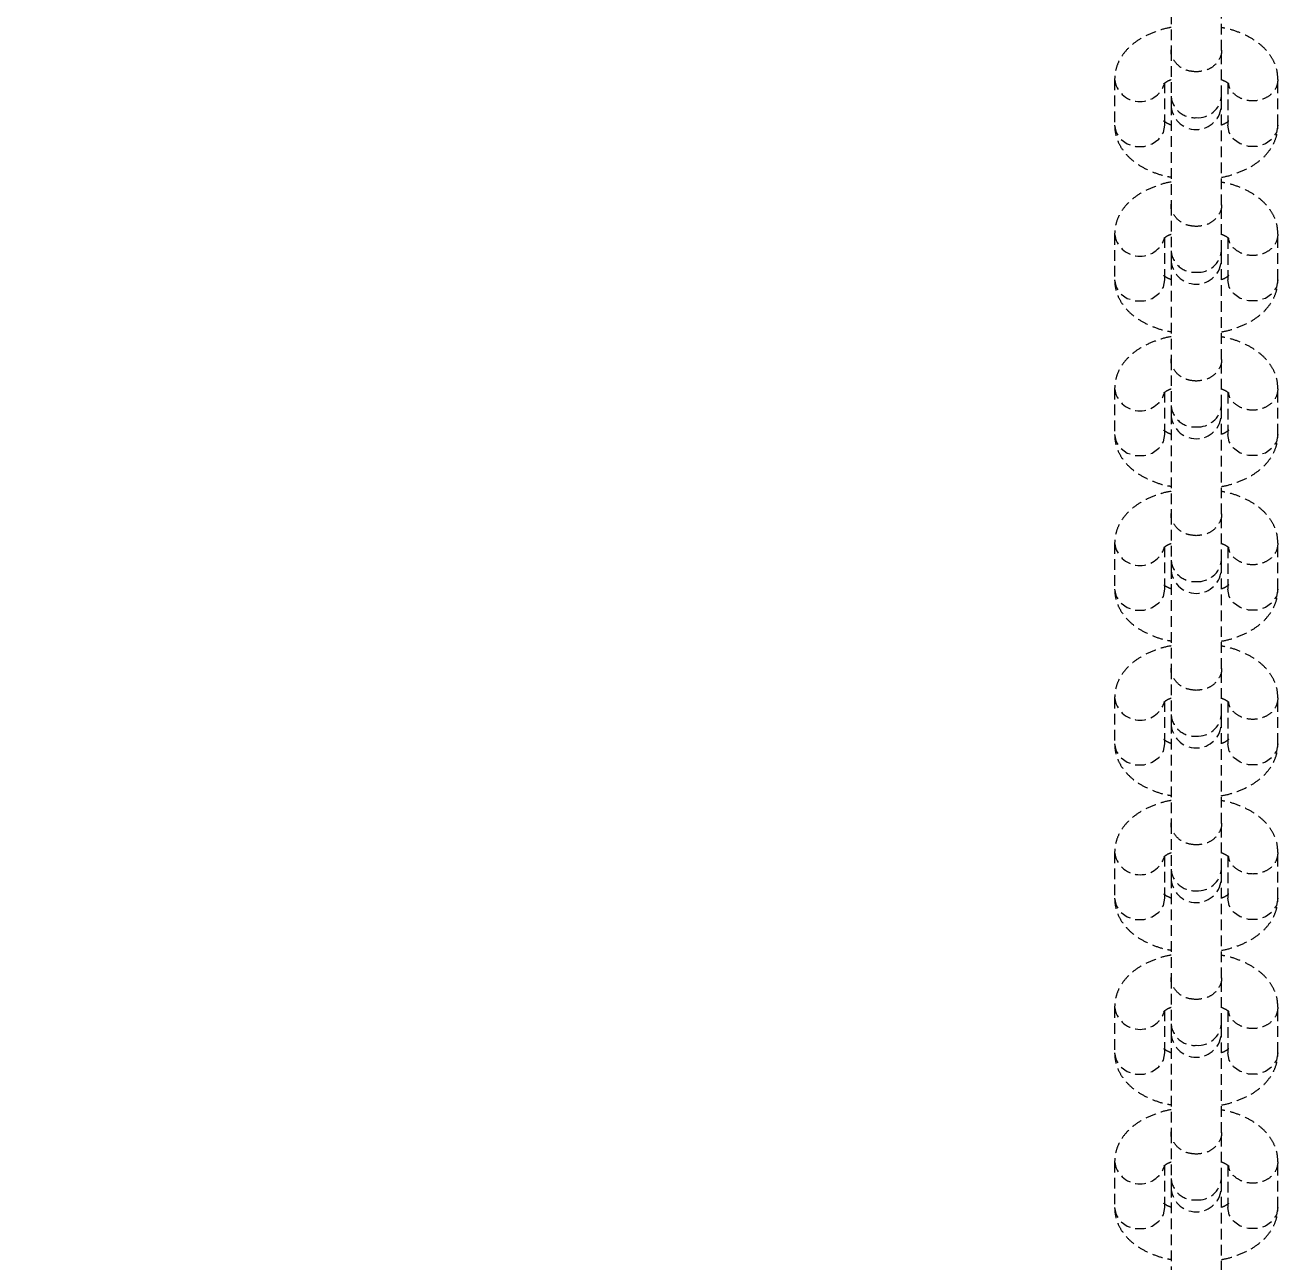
# Model space of a CAD drawing. Header units: millimetres. Extents: x -4197 to 3701, y -3900 to 3375.
# Drawn here: x 58.9 to 208.5, y 1308.8 to 1456.5 of the extents above; entities that cross this region are included whole.
import ezdxf

# ---------------------------------------------------------------- set-up
doc = ezdxf.new("R2010")
doc.units = ezdxf.units.MM
doc.linetypes.add('HIDDEN', pattern=[1.905, 1.27, -0.635])
for name, color, linetype in [('DIKOM_ОБЪЕКТ', 7, 'Continuous'), ('DIKOM_РАЗМЕР_ЗОНА', 7, 'Continuous'), ('DIKOM_РАЗМЕР_ОБЪЕКТА', 7, 'Continuous')]:
    doc.layers.add(name, color=color, linetype=linetype)
doc.styles.add('style1', font='arialbd.ttf', dxfattribs={"width": 0.8})
doc.dimstyles.new('1-50', dxfattribs={"dimtxt": 300, "dimasz": 200, "dimexe": 100, "dimexo": 0, "dimgap": 100, "dimtad": 1, "dimtxsty": 'style1', "dimcen": 200, "dimclrd": 7, "dimclre": 7, "dimclrt": 7, "dimadec": 1, "dimazin": 2, "dimtfac": 1, "dimtmove": 0, "dimatfit": 2, "dimfxl": 0, "dimlwd": 25, "dimlwe": 18, "dimarcsym": 0})

# ---------------------------------------------------------------- blocks, each defined once
blk = doc.blocks.new('*D2')
at = {"layer": 'Defpoints', "color": 0, "transparency": 16777216}
for p in [(-934.08, 1825.38), (198.72, 1825.38), (198.72, -1533.62)]:
    blk.add_point(p, dxfattribs=at)
at = {"layer": 'DIKOM_РАЗМЕР_ОБЪЕКТА', "color": 7, "lineweight": 18, "transparency": 16777216}
for p, q in [((198.72, 1825.38), (-1034.08, 1825.38)), ((198.72, -1533.62), (-1034.08, -1533.62))]:
    blk.add_line(p, q, dxfattribs=at)
at = {"layer": 'DIKOM_РАЗМЕР_ОБЪЕКТА', "color": 7, "lineweight": 25, "transparency": 16777216}
blk.add_line((-934.08, -1333.62), (-934.08, 1625.38), dxfattribs=at)
at = {"layer": 'DIKOM_РАЗМЕР_ОБЪЕКТА', "color": 7, "transparency": 16777216}
for points in [[(-967.42, 1625.38), (-900.75, 1625.38), (-934.08, 1825.38)], [(-967.42, -1333.62), (-900.75, -1333.62), (-934.08, -1533.62)]]:
    blk.add_solid(points, dxfattribs=at)
at = {"layer": 'DIKOM_РАЗМЕР_ОБЪЕКТА', "color": 7, "transparency": 16777216, "insert": (-1212.9, 33.6), "char_height": 300, "attachment_point": 5, "rotation": 90, "style": 'style1'}
blk.add_mtext('{\\fArial|b0|i0|c204|p34;\\H1.16667x;3360}', dxfattribs=at)
blk = doc.blocks.new('*D3')
at = {"layer": 'Defpoints', "color": 0, "transparency": 16777216}
for p in [(-3721.93, 3375.38), (198.72, 3375.38), (198.72, -3083.62)]:
    blk.add_point(p, dxfattribs=at)
at = {"layer": 'DIKOM_РАЗМЕР_ЗОНА', "color": 7, "lineweight": 18, "transparency": 16777216}
for p, q in [((198.72, 3375.38), (-3821.93, 3375.38)), ((198.72, -3083.62), (-3821.93, -3083.62))]:
    blk.add_line(p, q, dxfattribs=at)
at = {"layer": 'DIKOM_РАЗМЕР_ЗОНА', "color": 7, "lineweight": 25, "transparency": 16777216}
blk.add_line((-3721.93, -2883.62), (-3721.93, 3175.38), dxfattribs=at)
at = {"layer": 'DIKOM_РАЗМЕР_ЗОНА', "color": 7, "transparency": 16777216}
for points in [[(-3755.26, 3175.38), (-3688.6, 3175.38), (-3721.93, 3375.38)], [(-3755.26, -2883.62), (-3688.6, -2883.62), (-3721.93, -3083.62)]]:
    blk.add_solid(points, dxfattribs=at)
at = {"layer": 'DIKOM_РАЗМЕР_ЗОНА', "color": 7, "transparency": 16777216, "insert": (-4000.63, 193.17), "char_height": 300, "attachment_point": 5, "rotation": 90, "style": 'style1'}
blk.add_mtext('{\\fArial|b0|i0|c204|p34;\\H1.16667x;6460}', dxfattribs=at)

msp = doc.modelspace()

# ---------------------------------------------------------------- linework, layer by layer
at = {"layer": 'DIKOM_ОБЪЕКТ', "color": 7, "linetype": 'HIDDEN', "lineweight": 15}
for p, q in [((195.719, 1465.519), (195.719, 1453.497)), ((201.719, 1453.5), (201.719, 1465.519)), ((195.719, 1453.528), (195.719, 1448.035)), ((201.719, 1448.035), (201.719, 1453.528)), ((188.969, 1450.028), (188.969, 1444.565)), ((202.469, 1449.542), (202.469, 1444.565)), ((208.469, 1444.565), (208.469, 1450.058)), ((194.969, 1444.565), (194.969, 1449.49)), ((195.719, 1448.035), (195.719, 1447.05)), ((201.719, 1447.05), (201.719, 1448.035)), ((195.719, 1447.05), (195.719, 1435.028)), ((201.719, 1435.031), (201.719, 1447.05)), ((195.719, 1435.058), (195.719, 1429.566)), ((201.719, 1429.566), (201.719, 1435.058)), ((208.469, 1426.095), (208.469, 1431.588)), ((188.969, 1431.558), (188.969, 1426.095)), ((194.969, 1426.095), (194.969, 1431.021)), ((202.469, 1431.072), (202.469, 1426.095)), ((195.719, 1429.566), (195.719, 1428.58)), ((201.719, 1428.58), (201.719, 1429.566)), ((195.719, 1428.58), (195.719, 1416.559)), ((201.719, 1416.561), (201.719, 1428.58)), ((195.719, 1416.589), (195.719, 1411.096)), ((201.719, 1411.096), (201.719, 1416.589)), ((188.969, 1413.089), (188.969, 1407.626)), ((194.969, 1407.626), (194.969, 1412.551)), ((202.469, 1412.603), (202.469, 1407.626)), ((208.469, 1407.626), (208.469, 1413.119)), ((195.719, 1411.096), (195.719, 1410.111)), ((201.719, 1410.111), (201.719, 1411.096)), ((195.719, 1410.111), (195.719, 1398.089)), ((201.719, 1398.092), (201.719, 1410.111)), ((195.719, 1398.12), (195.719, 1392.627)), ((201.719, 1392.627), (201.719, 1398.12)), ((188.969, 1394.619), (188.969, 1389.157)), ((208.469, 1389.157), (208.469, 1394.649)), ((194.969, 1389.157), (194.969, 1394.082)), ((202.469, 1394.134), (202.469, 1389.157)), ((195.719, 1392.627), (195.719, 1391.641)), ((195.719, 1391.641), (195.719, 1379.62)), ((201.719, 1391.641), (201.719, 1392.627)), ((201.719, 1379.622), (201.719, 1391.641)), ((195.719, 1379.65), (195.719, 1374.157)), ((201.719, 1374.157), (201.719, 1379.65)), ((188.969, 1376.15), (188.969, 1370.687)), ((194.969, 1370.687), (194.969, 1375.613)), ((202.469, 1375.664), (202.469, 1370.687)), ((208.469, 1370.687), (208.469, 1376.18)), ((195.719, 1374.157), (195.719, 1373.172)), ((201.719, 1373.172), (201.719, 1374.157)), ((195.719, 1373.172), (195.719, 1361.15)), ((201.719, 1361.153), (201.719, 1373.172)), ((195.719, 1361.181), (195.719, 1355.688)), ((201.719, 1355.688), (201.719, 1361.181)), ((188.969, 1357.681), (188.969, 1352.218)), ((194.969, 1352.218), (194.969, 1357.143)), ((202.469, 1357.195), (202.469, 1352.218)), ((208.469, 1352.218), (208.469, 1357.711)), ((195.719, 1355.688), (195.719, 1354.703)), ((201.719, 1354.703), (201.719, 1355.688)), ((195.719, 1354.703), (195.719, 1342.681)), ((201.719, 1342.684), (201.719, 1354.703)), ((195.719, 1342.711), (195.719, 1337.219)), ((201.719, 1337.219), (201.719, 1342.711)), ((188.969, 1339.211), (188.969, 1333.749)), ((208.469, 1333.749), (208.469, 1339.241)), ((194.969, 1333.749), (194.969, 1338.674)), ((202.469, 1338.725), (202.469, 1333.749)), ((195.719, 1337.219), (195.719, 1336.233)), ((195.719, 1336.233), (195.719, 1324.212)), ((201.719, 1336.233), (201.719, 1337.219)), ((201.719, 1324.214), (201.719, 1336.233)), ((195.719, 1324.242), (195.719, 1318.749)), ((201.719, 1318.749), (201.719, 1324.242)), ((188.969, 1320.742), (188.969, 1315.279)), ((194.969, 1315.279), (194.969, 1320.204)), ((202.469, 1320.256), (202.469, 1315.279)), ((208.469, 1315.279), (208.469, 1320.772)), ((195.719, 1318.749), (195.719, 1317.764)), ((201.719, 1317.764), (201.719, 1318.749)), ((195.719, 1317.764), (195.719, 1305.742)), ((201.719, 1305.745), (201.719, 1317.764))]:
    msp.add_line(p, q, dxfattribs=at)
at = {"layer": 'DIKOM_ОБЪЕКТ', "color": 7, "linetype": 'HIDDEN', "lineweight": 15, "flags": 128}
for points in [[(188.969, 1444.565), (189.15, 1443.689), (189.671, 1442.918), (190.469, 1442.346), (191.448, 1442.042), (192.49, 1442.042), (193.469, 1442.346), (194.267, 1442.918), (194.788, 1443.689), (194.969, 1444.565), (194.969, 1444.565)], [(208.469, 1444.565), (208.288, 1443.689), (207.767, 1442.918), (206.969, 1442.346), (205.99, 1442.042), (204.948, 1442.042), (203.969, 1442.346), (203.171, 1442.918), (202.65, 1443.689), (202.469, 1444.565)], [(188.969, 1426.095), (189.15, 1425.219), (189.671, 1424.449), (190.469, 1423.877), (191.448, 1423.572), (192.49, 1423.572), (193.469, 1423.877), (194.267, 1424.449), (194.788, 1425.219), (194.969, 1426.095), (194.969, 1426.095)], [(208.469, 1426.095), (208.288, 1425.219), (207.767, 1424.449), (206.969, 1423.877), (205.99, 1423.572), (204.948, 1423.572), (203.969, 1423.877), (203.171, 1424.449), (202.65, 1425.219), (202.469, 1426.095)], [(188.969, 1407.626), (189.15, 1406.75), (189.671, 1405.979), (190.469, 1405.407), (191.448, 1405.103), (192.49, 1405.103), (193.469, 1405.407), (194.267, 1405.979), (194.788, 1406.75), (194.969, 1407.626), (194.969, 1407.626)], [(208.469, 1407.626), (208.288, 1406.75), (207.767, 1405.979), (206.969, 1405.407), (205.99, 1405.103), (204.948, 1405.103), (203.969, 1405.407), (203.171, 1405.979), (202.65, 1406.75), (202.469, 1407.626)], [(188.969, 1389.157), (189.15, 1388.28), (189.671, 1387.51), (190.469, 1386.938), (191.448, 1386.634), (192.49, 1386.634), (193.469, 1386.938), (194.267, 1387.51), (194.788, 1388.28), (194.969, 1389.157), (194.969, 1389.157)], [(208.469, 1389.157), (208.288, 1388.28), (207.767, 1387.51), (206.969, 1386.938), (205.99, 1386.634), (204.948, 1386.634), (203.969, 1386.938), (203.171, 1387.51), (202.65, 1388.28), (202.469, 1389.157)], [(188.969, 1370.687), (189.15, 1369.811), (189.671, 1369.04), (190.469, 1368.469), (191.448, 1368.164), (192.49, 1368.164), (193.469, 1368.469), (194.267, 1369.04), (194.788, 1369.811), (194.969, 1370.687), (194.969, 1370.687)], [(208.469, 1370.687), (208.288, 1369.811), (207.767, 1369.04), (206.969, 1368.469), (205.99, 1368.164), (204.948, 1368.164), (203.969, 1368.469), (203.171, 1369.04), (202.65, 1369.811), (202.469, 1370.687)], [(188.969, 1352.218), (189.15, 1351.342), (189.671, 1350.571), (190.469, 1349.999), (191.448, 1349.695), (192.49, 1349.695), (193.469, 1349.999), (194.267, 1350.571), (194.788, 1351.342), (194.969, 1352.218), (194.969, 1352.218)], [(208.469, 1352.218), (208.288, 1351.342), (207.767, 1350.571), (206.969, 1349.999), (205.99, 1349.695), (204.948, 1349.695), (203.969, 1349.999), (203.171, 1350.571), (202.65, 1351.342), (202.469, 1352.218)], [(188.969, 1333.749), (189.15, 1332.872), (189.671, 1332.102), (190.469, 1331.53), (191.448, 1331.225), (192.49, 1331.225), (193.469, 1331.53), (194.267, 1332.102), (194.788, 1332.872), (194.969, 1333.749), (194.969, 1333.749)], [(208.469, 1333.749), (208.288, 1332.872), (207.767, 1332.102), (206.969, 1331.53), (205.99, 1331.225), (204.948, 1331.225), (203.969, 1331.53), (203.171, 1332.102), (202.65, 1332.872), (202.469, 1333.749)], [(188.969, 1315.279), (189.15, 1314.403), (189.671, 1313.632), (190.469, 1313.06), (191.448, 1312.756), (192.49, 1312.756), (193.469, 1313.06), (194.267, 1313.632), (194.788, 1314.403), (194.969, 1315.279), (194.969, 1315.279)], [(208.469, 1315.279), (208.288, 1314.403), (207.767, 1313.632), (206.969, 1313.06), (205.99, 1312.756), (204.948, 1312.756), (203.969, 1313.06), (203.171, 1313.632), (202.65, 1314.403), (202.469, 1315.279)]]:
    msp.add_lwpolyline(points, dxfattribs=at)
at = {"layer": 'DIKOM_ОБЪЕКТ', "color": 7, "linetype": 'HIDDEN', "lineweight": 15}
for centre, radius, start, end in [((191.996, 1450.434), 3.054, 187.64142, 342.58702), ((198.477, 1448.227), 2.764, 183.97828, 275.02673), ((198.928, 1448.266), 2.8, 265.7176, 355.27739), ((198.719, 1447.05), 3, 180, 0), ((191.996, 1431.964), 3.054, 187.64142, 342.58702), ((198.477, 1429.757), 2.764, 183.97828, 275.02673), ((198.928, 1429.796), 2.8, 265.7176, 355.27739), ((198.719, 1428.58), 3, 180, 0), ((191.996, 1413.495), 3.054, 187.64142, 342.58702), ((198.477, 1411.288), 2.764, 183.97828, 275.02673), ((198.928, 1411.327), 2.8, 265.7176, 355.27739), ((198.719, 1410.111), 3, 180, 0), ((191.996, 1395.026), 3.054, 187.64142, 342.58702), ((198.477, 1392.819), 2.764, 183.97828, 275.02673), ((198.719, 1391.641), 3, 180, 0), ((198.928, 1392.857), 2.8, 265.7176, 355.27739), ((191.996, 1376.556), 3.054, 187.64142, 342.58702), ((198.477, 1374.349), 2.764, 183.97828, 275.02673), ((198.928, 1374.388), 2.8, 265.7176, 355.27739), ((198.719, 1373.172), 3, 180, 0), ((191.996, 1358.087), 3.054, 187.64142, 342.58702), ((198.477, 1355.88), 2.764, 183.97828, 275.02673), ((198.928, 1355.919), 2.8, 265.7176, 355.27739), ((198.719, 1354.703), 3, 180, 0), ((191.996, 1339.617), 3.054, 187.64142, 342.58702), ((198.477, 1337.41), 2.764, 183.97828, 275.02673), ((198.719, 1336.233), 3, 180, 0), ((198.928, 1337.449), 2.8, 265.7176, 355.27739), ((191.996, 1321.148), 3.054, 187.64142, 342.58702), ((198.477, 1318.941), 2.764, 183.97828, 275.02673), ((198.928, 1318.98), 2.8, 265.7176, 355.27739), ((198.719, 1317.764), 3, 180, 0)]:
    msp.add_arc(centre, radius, start, end, dxfattribs=at)
for points, knots in [([(195.719, 1456.24), (195.664, 1456.232), (195.033, 1456.14), (193.898, 1455.778), (192.424, 1455.152), (191.19, 1454.342), (190.219, 1453.414), (189.517, 1452.374), (189.058, 1451.235), (188.999, 1450.432), (188.969, 1450.028)], [0, 0, 0, 0, 0.0148782, 0.1715991, 0.3325711, 0.481407, 0.6206936, 0.7504975, 0.8745005, 1, 1, 1, 1]), ([(208.469, 1450.028), (208.447, 1450.376), (208.399, 1451.127), (208, 1452.218), (207.351, 1453.248), (206.465, 1454.159), (205.346, 1454.959), (203.983, 1455.615), (202.748, 1456.046), (201.95, 1456.184), (201.719, 1456.224)], [0, 0, 0, 0, 0.10834975, 0.23352714, 0.35881824, 0.48965331, 0.63012662, 0.78072237, 0.93662123, 1, 1, 1, 1]), ([(198.719, 1450.936), (198.327, 1450.974), (197.543, 1451.051), (196.535, 1451.645), (195.904, 1452.487), (195.643, 1453.208), (195.736, 1453.572), (195.745, 1453.608)], [0, 0, 0, 0, 0.2431409, 0.4862818, 0.7294226, 0.9725635, 1, 1, 1, 1]), ([(201.695, 1453.601), (201.704, 1453.567), (201.795, 1453.206), (201.534, 1452.487), (200.904, 1451.645), (199.895, 1451.051), (199.111, 1450.974), (198.719, 1450.936)], [0, 0, 0, 0, 0.0255926, 0.2691945, 0.5127963, 0.7563982, 1, 1, 1, 1]), ([(194.852, 1449.53), (194.847, 1449.525), (194.834, 1449.511), (195.063, 1449.704), (195.385, 1449.903), (195.673, 1450.001), (195.719, 1450.017)], [0, 0, 0, 0, 0.1911912, 0.5577561, 0.9289467, 1, 1, 1, 1]), ([(201.719, 1450.014), (201.886, 1449.946), (202.278, 1449.785), (202.571, 1449.547), (202.584, 1449.53), (202.589, 1449.523)], [0, 0, 0, 0, 0.2929048, 0.6897488, 1, 1, 1, 1]), ([(208.469, 1450.028), (208.424, 1449.692), (208.334, 1449.022), (207.64, 1448.169), (206.648, 1447.599), (205.47, 1447.399), (204.287, 1447.598), (203.308, 1448.171), (202.695, 1448.869), (202.613, 1449.363), (202.586, 1449.526)], [0, 0, 0, 0, 0.1335454, 0.2670908, 0.4006361, 0.5341815, 0.6677269, 0.8012723, 0.9348177, 1, 1, 1, 1]), ([(195.719, 1444.579), (195.553, 1444.647), (195.161, 1444.808), (194.867, 1445.046), (194.854, 1445.063), (194.849, 1445.07)], [0, 0, 0, 0, 0.2923179, 0.6883666, 1, 1, 1, 1]), ([(202.587, 1445.063), (202.591, 1445.067), (202.604, 1445.082), (202.376, 1444.888), (202.054, 1444.69), (201.766, 1444.591), (201.719, 1444.575)], [0, 0, 0, 0, 0.1911912, 0.5577561, 0.9289467, 1, 1, 1, 1]), ([(188.969, 1444.565), (188.991, 1444.216), (189.039, 1443.466), (189.439, 1442.374), (190.088, 1441.345), (190.973, 1440.433), (192.092, 1439.634), (193.455, 1438.977), (194.69, 1438.547), (195.488, 1438.408), (195.719, 1438.368)], [0, 0, 0, 0, 0.1083497, 0.2335271, 0.3588182, 0.4896533, 0.6301266, 0.7807224, 0.9366212, 1, 1, 1, 1]), ([(201.719, 1438.352), (201.774, 1438.36), (202.405, 1438.452), (203.54, 1438.814), (205.014, 1439.441), (206.249, 1440.251), (207.219, 1441.178), (207.921, 1442.219), (208.381, 1443.358), (208.44, 1444.161), (208.469, 1444.565)], [0, 0, 0, 0, 0.0148782, 0.1715991, 0.3325711, 0.481407, 0.6206936, 0.7504975, 0.8745005, 1, 1, 1, 1]), ([(195.719, 1437.771), (195.664, 1437.763), (195.033, 1437.671), (193.898, 1437.309), (192.424, 1436.683), (191.19, 1435.872), (190.219, 1434.945), (189.517, 1433.904), (189.058, 1432.765), (188.999, 1431.962), (188.969, 1431.558)], [0, 0, 0, 0, 0.0148782, 0.1715991, 0.3325711, 0.481407, 0.6206936, 0.7504975, 0.8745005, 1, 1, 1, 1]), ([(208.469, 1431.558), (208.447, 1431.907), (208.399, 1432.657), (208, 1433.749), (207.351, 1434.779), (206.465, 1435.69), (205.346, 1436.489), (203.983, 1437.146), (202.748, 1437.576), (201.95, 1437.715), (201.719, 1437.755)], [0, 0, 0, 0, 0.10834975, 0.23352714, 0.35881824, 0.48965331, 0.63012662, 0.78072237, 0.93662123, 1, 1, 1, 1]), ([(198.719, 1432.466), (198.327, 1432.505), (197.543, 1432.582), (196.535, 1433.175), (195.904, 1434.018), (195.643, 1434.739), (195.736, 1435.102), (195.745, 1435.139)], [0, 0, 0, 0, 0.2431409, 0.4862818, 0.7294226, 0.9725635, 1, 1, 1, 1]), ([(201.695, 1435.131), (201.704, 1435.097), (201.795, 1434.737), (201.534, 1434.018), (200.904, 1433.175), (199.895, 1432.582), (199.111, 1432.505), (198.719, 1432.466)], [0, 0, 0, 0, 0.0255926, 0.2691945, 0.5127963, 0.7563982, 1, 1, 1, 1]), ([(194.852, 1431.061), (194.847, 1431.056), (194.834, 1431.041), (195.063, 1431.235), (195.385, 1431.434), (195.673, 1431.532), (195.719, 1431.548)], [0, 0, 0, 0, 0.1911912, 0.5577561, 0.9289467, 1, 1, 1, 1]), ([(201.719, 1431.545), (201.886, 1431.476), (202.278, 1431.315), (202.571, 1431.077), (202.584, 1431.061), (202.589, 1431.053)], [0, 0, 0, 0, 0.2929048, 0.6897488, 1, 1, 1, 1]), ([(208.469, 1431.558), (208.424, 1431.223), (208.334, 1430.552), (207.64, 1429.699), (206.648, 1429.13), (205.47, 1428.93), (204.287, 1429.129), (203.308, 1429.702), (202.695, 1430.399), (202.613, 1430.894), (202.586, 1431.056)], [0, 0, 0, 0, 0.1335454, 0.2670908, 0.4006361, 0.5341815, 0.6677269, 0.8012723, 0.9348177, 1, 1, 1, 1]), ([(188.969, 1426.095), (188.991, 1425.747), (189.039, 1424.996), (189.439, 1423.905), (190.088, 1422.875), (190.973, 1421.964), (192.092, 1421.165), (193.455, 1420.508), (194.69, 1420.077), (195.488, 1419.939), (195.719, 1419.899)], [0, 0, 0, 0, 0.1083497, 0.2335271, 0.3588182, 0.4896533, 0.6301266, 0.7807224, 0.9366212, 1, 1, 1, 1]), ([(195.719, 1426.109), (195.553, 1426.178), (195.161, 1426.339), (194.867, 1426.577), (194.854, 1426.593), (194.849, 1426.601)], [0, 0, 0, 0, 0.2923179, 0.6883666, 1, 1, 1, 1]), ([(202.587, 1426.593), (202.591, 1426.598), (202.604, 1426.612), (202.376, 1426.419), (202.054, 1426.22), (201.766, 1426.122), (201.719, 1426.106)], [0, 0, 0, 0, 0.1911912, 0.5577561, 0.9289467, 1, 1, 1, 1]), ([(201.719, 1419.883), (201.774, 1419.891), (202.405, 1419.983), (203.54, 1420.345), (205.014, 1420.971), (206.249, 1421.781), (207.219, 1422.709), (207.921, 1423.749), (208.381, 1424.888), (208.44, 1425.692), (208.469, 1426.095)], [0, 0, 0, 0, 0.01487824, 0.17159906, 0.3325711, 0.48140696, 0.62069363, 0.75049751, 0.87450052, 1, 1, 1, 1]), ([(195.719, 1419.302), (195.664, 1419.294), (195.033, 1419.201), (193.898, 1418.839), (192.424, 1418.213), (191.19, 1417.403), (190.219, 1416.475), (189.517, 1415.435), (189.058, 1414.296), (188.999, 1413.493), (188.969, 1413.089)], [0, 0, 0, 0, 0.0148782, 0.1715991, 0.3325711, 0.481407, 0.6206936, 0.7504975, 0.8745005, 1, 1, 1, 1]), ([(208.469, 1413.089), (208.447, 1413.437), (208.399, 1414.188), (208, 1415.279), (207.351, 1416.309), (206.465, 1417.22), (205.346, 1418.02), (203.983, 1418.677), (202.748, 1419.107), (201.95, 1419.245), (201.719, 1419.285)], [0, 0, 0, 0, 0.10834975, 0.23352714, 0.35881824, 0.48965331, 0.63012662, 0.78072237, 0.93662123, 1, 1, 1, 1]), ([(198.719, 1413.997), (198.327, 1414.035), (197.543, 1414.112), (196.535, 1414.706), (195.904, 1415.548), (195.643, 1416.27), (195.736, 1416.633), (195.745, 1416.67)], [0, 0, 0, 0, 0.2431409, 0.4862818, 0.7294226, 0.9725635, 1, 1, 1, 1]), ([(201.695, 1416.662), (201.704, 1416.628), (201.795, 1416.267), (201.534, 1415.548), (200.904, 1414.706), (199.895, 1414.112), (199.111, 1414.035), (198.719, 1413.997)], [0, 0, 0, 0, 0.0255926, 0.2691945, 0.5127963, 0.7563982, 1, 1, 1, 1]), ([(194.852, 1412.591), (194.847, 1412.586), (194.834, 1412.572), (195.063, 1412.765), (195.385, 1412.964), (195.673, 1413.063), (195.719, 1413.078)], [0, 0, 0, 0, 0.1911912, 0.5577561, 0.9289467, 1, 1, 1, 1]), ([(201.719, 1413.075), (201.886, 1413.007), (202.278, 1412.846), (202.571, 1412.608), (202.584, 1412.591), (202.589, 1412.584)], [0, 0, 0, 0, 0.2929048, 0.6897488, 1, 1, 1, 1]), ([(208.469, 1413.089), (208.424, 1412.754), (208.334, 1412.083), (207.64, 1411.23), (206.648, 1410.66), (205.47, 1410.46), (204.287, 1410.66), (203.308, 1411.233), (202.695, 1411.93), (202.613, 1412.425), (202.586, 1412.587)], [0, 0, 0, 0, 0.1335454, 0.2670908, 0.4006361, 0.5341815, 0.6677269, 0.8012723, 0.9348177, 1, 1, 1, 1]), ([(195.719, 1407.64), (195.553, 1407.708), (195.161, 1407.869), (194.867, 1408.107), (194.854, 1408.124), (194.849, 1408.131)], [0, 0, 0, 0, 0.2923179, 0.6883666, 1, 1, 1, 1]), ([(202.587, 1408.124), (202.591, 1408.129), (202.604, 1408.143), (202.376, 1407.95), (202.054, 1407.751), (201.766, 1407.652), (201.719, 1407.636)], [0, 0, 0, 0, 0.1911912, 0.5577561, 0.9289467, 1, 1, 1, 1]), ([(188.969, 1407.626), (188.991, 1407.278), (189.039, 1406.527), (189.439, 1405.436), (190.088, 1404.406), (190.973, 1403.495), (192.092, 1402.695), (193.455, 1402.038), (194.69, 1401.608), (195.488, 1401.47), (195.719, 1401.43)], [0, 0, 0, 0, 0.1083497, 0.2335271, 0.3588182, 0.4896533, 0.6301266, 0.7807224, 0.9366212, 1, 1, 1, 1]), ([(201.719, 1401.413), (201.774, 1401.421), (202.405, 1401.513), (203.54, 1401.876), (205.014, 1402.502), (206.249, 1403.312), (207.219, 1404.24), (207.921, 1405.28), (208.381, 1406.419), (208.44, 1407.222), (208.469, 1407.626)], [0, 0, 0, 0, 0.01487824, 0.17159906, 0.3325711, 0.48140696, 0.62069363, 0.75049751, 0.87450052, 1, 1, 1, 1]), ([(195.719, 1400.832), (195.664, 1400.824), (195.033, 1400.732), (193.898, 1400.37), (192.424, 1399.744), (191.19, 1398.934), (190.219, 1398.006), (189.517, 1396.966), (189.058, 1395.826), (188.999, 1395.023), (188.969, 1394.619)], [0, 0, 0, 0, 0.0148782, 0.1715991, 0.3325711, 0.481407, 0.6206936, 0.7504975, 0.8745005, 1, 1, 1, 1]), ([(208.469, 1394.619), (208.447, 1394.968), (208.399, 1395.719), (208, 1396.81), (207.351, 1397.84), (206.465, 1398.751), (205.346, 1399.55), (203.983, 1400.207), (202.748, 1400.638), (201.95, 1400.776), (201.719, 1400.816)], [0, 0, 0, 0, 0.10834975, 0.23352714, 0.35881824, 0.48965331, 0.63012662, 0.78072237, 0.93662123, 1, 1, 1, 1]), ([(198.719, 1395.528), (198.327, 1395.566), (197.543, 1395.643), (196.535, 1396.237), (195.904, 1397.079), (195.643, 1397.8), (195.736, 1398.163), (195.745, 1398.2)], [0, 0, 0, 0, 0.2431409, 0.4862818, 0.7294226, 0.9725635, 1, 1, 1, 1]), ([(201.695, 1398.193), (201.704, 1398.158), (201.795, 1397.798), (201.534, 1397.079), (200.904, 1396.237), (199.895, 1395.643), (199.111, 1395.566), (198.719, 1395.528)], [0, 0, 0, 0, 0.0255926, 0.2691945, 0.5127963, 0.7563982, 1, 1, 1, 1]), ([(194.852, 1394.122), (194.847, 1394.117), (194.834, 1394.103), (195.063, 1394.296), (195.385, 1394.495), (195.673, 1394.593), (195.719, 1394.609)], [0, 0, 0, 0, 0.1911912, 0.5577561, 0.9289467, 1, 1, 1, 1]), ([(201.719, 1394.606), (201.886, 1394.537), (202.278, 1394.376), (202.571, 1394.139), (202.584, 1394.122), (202.589, 1394.115)], [0, 0, 0, 0, 0.2929048, 0.6897488, 1, 1, 1, 1]), ([(208.469, 1394.619), (208.424, 1394.284), (208.334, 1393.613), (207.64, 1392.761), (206.648, 1392.191), (205.47, 1391.991), (204.287, 1392.19), (203.308, 1392.763), (202.695, 1393.46), (202.613, 1393.955), (202.586, 1394.118)], [0, 0, 0, 0, 0.1335454, 0.2670908, 0.4006361, 0.5341815, 0.6677269, 0.8012723, 0.9348177, 1, 1, 1, 1]), ([(188.969, 1389.157), (188.991, 1388.808), (189.039, 1388.057), (189.439, 1386.966), (190.088, 1385.936), (190.973, 1385.025), (192.092, 1384.226), (193.455, 1383.569), (194.69, 1383.138), (195.488, 1383), (195.719, 1382.96)], [0, 0, 0, 0, 0.10834975, 0.23352714, 0.35881824, 0.48965331, 0.63012662, 0.78072237, 0.93662123, 1, 1, 1, 1]), ([(195.719, 1389.17), (195.553, 1389.239), (195.161, 1389.4), (194.867, 1389.638), (194.854, 1389.655), (194.849, 1389.662)], [0, 0, 0, 0, 0.2923179, 0.6883666, 1, 1, 1, 1]), ([(202.587, 1389.654), (202.591, 1389.659), (202.604, 1389.673), (202.376, 1389.48), (202.054, 1389.281), (201.766, 1389.183), (201.719, 1389.167)], [0, 0, 0, 0, 0.1911912, 0.5577561, 0.9289467, 1, 1, 1, 1]), ([(201.719, 1382.944), (201.774, 1382.952), (202.405, 1383.044), (203.54, 1383.406), (205.014, 1384.032), (206.249, 1384.842), (207.219, 1385.77), (207.921, 1386.811), (208.381, 1387.95), (208.44, 1388.753), (208.469, 1389.157)], [0, 0, 0, 0, 0.0148782, 0.1715991, 0.3325711, 0.481407, 0.6206936, 0.7504975, 0.8745005, 1, 1, 1, 1]), ([(195.719, 1382.363), (195.664, 1382.355), (195.033, 1382.263), (193.898, 1381.9), (192.424, 1381.274), (191.19, 1380.464), (190.219, 1379.537), (189.517, 1378.496), (189.058, 1377.357), (188.999, 1376.554), (188.969, 1376.15)], [0, 0, 0, 0, 0.0148782, 0.1715991, 0.3325711, 0.481407, 0.6206936, 0.7504975, 0.8745005, 1, 1, 1, 1]), ([(208.469, 1376.15), (208.447, 1376.498), (208.399, 1377.249), (208, 1378.341), (207.351, 1379.37), (206.465, 1380.282), (205.346, 1381.081), (203.983, 1381.738), (202.748, 1382.168), (201.95, 1382.307), (201.719, 1382.347)], [0, 0, 0, 0, 0.10834975, 0.23352714, 0.35881824, 0.48965331, 0.63012662, 0.78072237, 0.93662123, 1, 1, 1, 1]), ([(198.719, 1377.058), (198.327, 1377.097), (197.543, 1377.174), (196.535, 1377.767), (195.904, 1378.609), (195.643, 1379.331), (195.736, 1379.694), (195.745, 1379.731)], [0, 0, 0, 0, 0.2431409, 0.4862818, 0.7294226, 0.9725635, 1, 1, 1, 1]), ([(201.695, 1379.723), (201.704, 1379.689), (201.795, 1379.328), (201.534, 1378.609), (200.904, 1377.767), (199.895, 1377.174), (199.111, 1377.097), (198.719, 1377.058)], [0, 0, 0, 0, 0.0255926, 0.2691945, 0.5127963, 0.7563982, 1, 1, 1, 1]), ([(194.852, 1375.652), (194.847, 1375.647), (194.834, 1375.633), (195.063, 1375.827), (195.385, 1376.025), (195.673, 1376.124), (195.719, 1376.14)], [0, 0, 0, 0, 0.1911912, 0.5577561, 0.9289467, 1, 1, 1, 1]), ([(201.719, 1376.136), (201.886, 1376.068), (202.278, 1375.907), (202.571, 1375.669), (202.584, 1375.653), (202.589, 1375.645)], [0, 0, 0, 0, 0.2929048, 0.6897488, 1, 1, 1, 1]), ([(208.469, 1376.15), (208.424, 1375.815), (208.334, 1375.144), (207.64, 1374.291), (206.648, 1373.721), (205.47, 1373.522), (204.287, 1373.721), (203.308, 1374.294), (202.695, 1374.991), (202.613, 1375.486), (202.586, 1375.648)], [0, 0, 0, 0, 0.1335454, 0.2670908, 0.4006361, 0.5341815, 0.6677269, 0.8012723, 0.9348177, 1, 1, 1, 1]), ([(188.969, 1370.687), (188.991, 1370.339), (189.039, 1369.588), (189.439, 1368.497), (190.088, 1367.467), (190.973, 1366.556), (192.092, 1365.756), (193.455, 1365.1), (194.69, 1364.669), (195.488, 1364.531), (195.719, 1364.491)], [0, 0, 0, 0, 0.1083497, 0.2335271, 0.3588182, 0.4896533, 0.6301266, 0.7807224, 0.9366212, 1, 1, 1, 1]), ([(195.719, 1370.701), (195.553, 1370.769), (195.161, 1370.93), (194.867, 1371.168), (194.854, 1371.185), (194.849, 1371.193)], [0, 0, 0, 0, 0.2923179, 0.6883666, 1, 1, 1, 1]), ([(202.587, 1371.185), (202.591, 1371.19), (202.604, 1371.204), (202.376, 1371.011), (202.054, 1370.812), (201.766, 1370.714), (201.719, 1370.698)], [0, 0, 0, 0, 0.1911912, 0.5577561, 0.9289467, 1, 1, 1, 1]), ([(201.719, 1364.475), (201.774, 1364.483), (202.405, 1364.575), (203.54, 1364.937), (205.014, 1365.563), (206.249, 1366.373), (207.219, 1367.301), (207.921, 1368.341), (208.381, 1369.48), (208.44, 1370.283), (208.469, 1370.687)], [0, 0, 0, 0, 0.01487824, 0.17159906, 0.3325711, 0.48140696, 0.62069363, 0.75049751, 0.87450052, 1, 1, 1, 1]), ([(195.719, 1363.893), (195.664, 1363.885), (195.033, 1363.793), (193.898, 1363.431), (192.424, 1362.805), (191.19, 1361.995), (190.219, 1361.067), (189.517, 1360.027), (189.058, 1358.888), (188.999, 1358.085), (188.969, 1357.681)], [0, 0, 0, 0, 0.0148782, 0.1715991, 0.3325711, 0.481407, 0.6206936, 0.7504975, 0.8745005, 1, 1, 1, 1]), ([(208.469, 1357.681), (208.447, 1358.029), (208.399, 1358.78), (208, 1359.871), (207.351, 1360.901), (206.465, 1361.812), (205.346, 1362.612), (203.983, 1363.268), (202.748, 1363.699), (201.95, 1363.837), (201.719, 1363.877)], [0, 0, 0, 0, 0.1083497, 0.2335271, 0.3588182, 0.4896533, 0.6301266, 0.7807224, 0.9366212, 1, 1, 1, 1]), ([(198.719, 1358.589), (198.327, 1358.627), (197.543, 1358.704), (196.535, 1359.298), (195.904, 1360.14), (195.643, 1360.862), (195.736, 1361.225), (195.745, 1361.261)], [0, 0, 0, 0, 0.2431409, 0.4862818, 0.7294226, 0.9725635, 1, 1, 1, 1]), ([(201.695, 1361.254), (201.704, 1361.22), (201.795, 1360.859), (201.534, 1360.14), (200.904, 1359.298), (199.895, 1358.704), (199.111, 1358.627), (198.719, 1358.589)], [0, 0, 0, 0, 0.0255926, 0.2691945, 0.5127963, 0.7563982, 1, 1, 1, 1]), ([(194.852, 1357.183), (194.847, 1357.178), (194.834, 1357.164), (195.063, 1357.357), (195.385, 1357.556), (195.673, 1357.654), (195.719, 1357.67)], [0, 0, 0, 0, 0.1911912, 0.5577561, 0.9289467, 1, 1, 1, 1]), ([(201.719, 1357.667), (201.886, 1357.599), (202.278, 1357.438), (202.571, 1357.2), (202.584, 1357.183), (202.589, 1357.176)], [0, 0, 0, 0, 0.2929048, 0.6897488, 1, 1, 1, 1]), ([(208.469, 1357.681), (208.424, 1357.345), (208.334, 1356.675), (207.64, 1355.822), (206.648, 1355.252), (205.47, 1355.052), (204.287, 1355.251), (203.308, 1355.824), (202.695, 1356.522), (202.613, 1357.016), (202.586, 1357.179)], [0, 0, 0, 0, 0.1335454, 0.2670908, 0.4006361, 0.5341815, 0.6677269, 0.8012723, 0.9348177, 1, 1, 1, 1]), ([(195.719, 1352.232), (195.553, 1352.3), (195.161, 1352.461), (194.867, 1352.699), (194.854, 1352.716), (194.849, 1352.723)], [0, 0, 0, 0, 0.2923179, 0.6883666, 1, 1, 1, 1]), ([(202.587, 1352.716), (202.591, 1352.72), (202.604, 1352.735), (202.376, 1352.541), (202.054, 1352.343), (201.766, 1352.244), (201.719, 1352.228)], [0, 0, 0, 0, 0.1911912, 0.5577561, 0.9289467, 1, 1, 1, 1]), ([(188.969, 1352.218), (188.991, 1351.87), (189.039, 1351.119), (189.439, 1350.027), (190.088, 1348.998), (190.973, 1348.086), (192.092, 1347.287), (193.455, 1346.63), (194.69, 1346.2), (195.488, 1346.061), (195.719, 1346.021)], [0, 0, 0, 0, 0.1083497, 0.2335271, 0.3588182, 0.4896533, 0.6301266, 0.7807224, 0.9366212, 1, 1, 1, 1]), ([(201.719, 1346.005), (201.774, 1346.013), (202.405, 1346.105), (203.54, 1346.468), (205.014, 1347.094), (206.249, 1347.904), (207.219, 1348.831), (207.921, 1349.872), (208.381, 1351.011), (208.44, 1351.814), (208.469, 1352.218)], [0, 0, 0, 0, 0.01487824, 0.17159906, 0.3325711, 0.48140696, 0.62069363, 0.75049751, 0.87450052, 1, 1, 1, 1]), ([(195.719, 1345.424), (195.664, 1345.416), (195.033, 1345.324), (193.898, 1344.962), (192.424, 1344.336), (191.19, 1343.526), (190.219, 1342.598), (189.517, 1341.557), (189.058, 1340.418), (188.999, 1339.615), (188.969, 1339.211)], [0, 0, 0, 0, 0.0148782, 0.1715991, 0.3325711, 0.481407, 0.6206936, 0.7504975, 0.8745005, 1, 1, 1, 1]), ([(208.469, 1339.211), (208.447, 1339.56), (208.399, 1340.31), (208, 1341.402), (207.351, 1342.432), (206.465, 1343.343), (205.346, 1344.142), (203.983, 1344.799), (202.748, 1345.229), (201.95, 1345.368), (201.719, 1345.408)], [0, 0, 0, 0, 0.10834975, 0.23352714, 0.35881824, 0.48965331, 0.63012662, 0.78072237, 0.93662123, 1, 1, 1, 1]), ([(198.719, 1340.119), (198.327, 1340.158), (197.543, 1340.235), (196.535, 1340.828), (195.904, 1341.671), (195.643, 1342.392), (195.736, 1342.755), (195.745, 1342.792)], [0, 0, 0, 0, 0.2431409, 0.4862818, 0.7294226, 0.9725635, 1, 1, 1, 1]), ([(201.695, 1342.784), (201.704, 1342.75), (201.795, 1342.39), (201.534, 1341.671), (200.904, 1340.828), (199.895, 1340.235), (199.111, 1340.158), (198.719, 1340.119)], [0, 0, 0, 0, 0.0255926, 0.2691945, 0.5127963, 0.7563982, 1, 1, 1, 1]), ([(194.852, 1338.714), (194.847, 1338.709), (194.834, 1338.694), (195.063, 1338.888), (195.385, 1339.087), (195.673, 1339.185), (195.719, 1339.201)], [0, 0, 0, 0, 0.1911912, 0.5577561, 0.9289467, 1, 1, 1, 1]), ([(201.719, 1339.198), (201.886, 1339.129), (202.278, 1338.968), (202.571, 1338.731), (202.584, 1338.714), (202.589, 1338.706)], [0, 0, 0, 0, 0.2929048, 0.6897488, 1, 1, 1, 1]), ([(208.469, 1339.211), (208.424, 1338.876), (208.334, 1338.205), (207.64, 1337.353), (206.648, 1336.783), (205.47, 1336.583), (204.287, 1336.782), (203.308, 1337.355), (202.695, 1338.052), (202.613, 1338.547), (202.586, 1338.709)], [0, 0, 0, 0, 0.1335454, 0.2670908, 0.4006361, 0.5341815, 0.6677269, 0.8012723, 0.9348177, 1, 1, 1, 1]), ([(188.969, 1333.749), (188.991, 1333.4), (189.039, 1332.649), (189.439, 1331.558), (190.088, 1330.528), (190.973, 1329.617), (192.092, 1328.818), (193.455, 1328.161), (194.69, 1327.73), (195.488, 1327.592), (195.719, 1327.552)], [0, 0, 0, 0, 0.10834975, 0.23352714, 0.35881824, 0.48965331, 0.63012662, 0.78072237, 0.93662123, 1, 1, 1, 1]), ([(195.719, 1333.762), (195.553, 1333.831), (195.161, 1333.992), (194.867, 1334.23), (194.854, 1334.246), (194.849, 1334.254)], [0, 0, 0, 0, 0.2923179, 0.6883666, 1, 1, 1, 1]), ([(202.587, 1334.246), (202.591, 1334.251), (202.604, 1334.265), (202.376, 1334.072), (202.054, 1333.873), (201.766, 1333.775), (201.719, 1333.759)], [0, 0, 0, 0, 0.1911912, 0.5577561, 0.9289467, 1, 1, 1, 1]), ([(201.719, 1327.536), (201.774, 1327.544), (202.405, 1327.636), (203.54, 1327.998), (205.014, 1328.624), (206.249, 1329.434), (207.219, 1330.362), (207.921, 1331.402), (208.381, 1332.542), (208.44, 1333.345), (208.469, 1333.749)], [0, 0, 0, 0, 0.01487824, 0.17159906, 0.3325711, 0.48140696, 0.62069363, 0.75049751, 0.87450052, 1, 1, 1, 1]), ([(195.719, 1326.955), (195.664, 1326.947), (195.033, 1326.854), (193.898, 1326.492), (192.424, 1325.866), (191.19, 1325.056), (190.219, 1324.128), (189.517, 1323.088), (189.058, 1321.949), (188.999, 1321.146), (188.969, 1320.742)], [0, 0, 0, 0, 0.0148782, 0.1715991, 0.3325711, 0.481407, 0.6206936, 0.7504975, 0.8745005, 1, 1, 1, 1]), ([(208.469, 1320.742), (208.447, 1321.09), (208.399, 1321.841), (208, 1322.932), (207.351, 1323.962), (206.465, 1324.873), (205.346, 1325.673), (203.983, 1326.33), (202.748, 1326.76), (201.95, 1326.898), (201.719, 1326.938)], [0, 0, 0, 0, 0.10834975, 0.23352714, 0.35881824, 0.48965331, 0.63012662, 0.78072237, 0.93662123, 1, 1, 1, 1]), ([(198.719, 1321.65), (198.327, 1321.688), (197.543, 1321.765), (196.535, 1322.359), (195.904, 1323.201), (195.643, 1323.923), (195.736, 1324.286), (195.745, 1324.323)], [0, 0, 0, 0, 0.2431409, 0.4862818, 0.7294226, 0.9725635, 1, 1, 1, 1]), ([(201.695, 1324.315), (201.704, 1324.281), (201.795, 1323.92), (201.534, 1323.201), (200.904, 1322.359), (199.895, 1321.765), (199.111, 1321.688), (198.719, 1321.65)], [0, 0, 0, 0, 0.0255926, 0.2691945, 0.5127963, 0.7563982, 1, 1, 1, 1]), ([(194.852, 1320.244), (194.847, 1320.239), (194.834, 1320.225), (195.063, 1320.418), (195.385, 1320.617), (195.673, 1320.716), (195.719, 1320.731)], [0, 0, 0, 0, 0.1911912, 0.5577561, 0.9289467, 1, 1, 1, 1]), ([(201.719, 1320.728), (201.886, 1320.66), (202.278, 1320.499), (202.571, 1320.261), (202.584, 1320.244), (202.589, 1320.237)], [0, 0, 0, 0, 0.2929048, 0.6897488, 1, 1, 1, 1]), ([(208.469, 1320.742), (208.424, 1320.407), (208.334, 1319.736), (207.64, 1318.883), (206.648, 1318.313), (205.47, 1318.113), (204.287, 1318.313), (203.308, 1318.886), (202.695, 1319.583), (202.613, 1320.078), (202.586, 1320.24)], [0, 0, 0, 0, 0.1335454, 0.2670908, 0.4006361, 0.5341815, 0.6677269, 0.8012723, 0.9348177, 1, 1, 1, 1]), ([(188.969, 1315.279), (188.991, 1314.931), (189.039, 1314.18), (189.439, 1313.089), (190.088, 1312.059), (190.973, 1311.148), (192.092, 1310.348), (193.455, 1309.691), (194.69, 1309.261), (195.488, 1309.123), (195.719, 1309.083)], [0, 0, 0, 0, 0.1083497, 0.2335271, 0.3588182, 0.4896533, 0.6301266, 0.7807224, 0.9366212, 1, 1, 1, 1]), ([(195.719, 1315.293), (195.553, 1315.361), (195.161, 1315.522), (194.867, 1315.76), (194.854, 1315.777), (194.849, 1315.784)], [0, 0, 0, 0, 0.2923179, 0.6883666, 1, 1, 1, 1]), ([(202.587, 1315.777), (202.591, 1315.782), (202.604, 1315.796), (202.376, 1315.603), (202.054, 1315.404), (201.766, 1315.305), (201.719, 1315.29)], [0, 0, 0, 0, 0.1911912, 0.5577561, 0.9289467, 1, 1, 1, 1]), ([(201.719, 1309.066), (201.774, 1309.074), (202.405, 1309.167), (203.54, 1309.529), (205.014, 1310.155), (206.249, 1310.965), (207.219, 1311.893), (207.921, 1312.933), (208.381, 1314.072), (208.44, 1314.875), (208.469, 1315.279)], [0, 0, 0, 0, 0.01487824, 0.17159906, 0.3325711, 0.48140696, 0.62069363, 0.75049751, 0.87450052, 1, 1, 1, 1])]:
    msp.add_open_spline(points, degree=3, knots=knots, dxfattribs=at)

# ---------------------------------------------------------------- dimensions: what is measured, and where the dimension line sits
at = {"layer": 'DIKOM_РАЗМЕР_ЗОНА'}
dim = msp.add_linear_dim(base=(-3721.931, 3375.385), p1=(198.719, -3083.615), p2=(198.719, 3375.385), angle=270, text='{\\fArial|b0|i0|c204|p34;\\H1.16667x;6460}', dimstyle='1-50', dxfattribs=at)
dim.commit()
dim.dimension.update_dxf_attribs({"geometry": '*D3', "text_midpoint": (-3721.931, 193.171), "dimtype": 160})
at = {"layer": 'DIKOM_РАЗМЕР_ОБЪЕКТА'}
dim = msp.add_linear_dim(base=(-934.082, 1825.385), p1=(198.719, -1533.615), p2=(198.719, 1825.385), angle=270, text='{\\fArial|b0|i0|c204|p34;\\H1.16667x;3360}', dimstyle='1-50', dxfattribs=at)
dim.commit()
dim.dimension.update_dxf_attribs({"geometry": '*D2', "text_midpoint": (-934.082, 33.597), "dimtype": 160})

doc.saveas('drawing.dxf')
